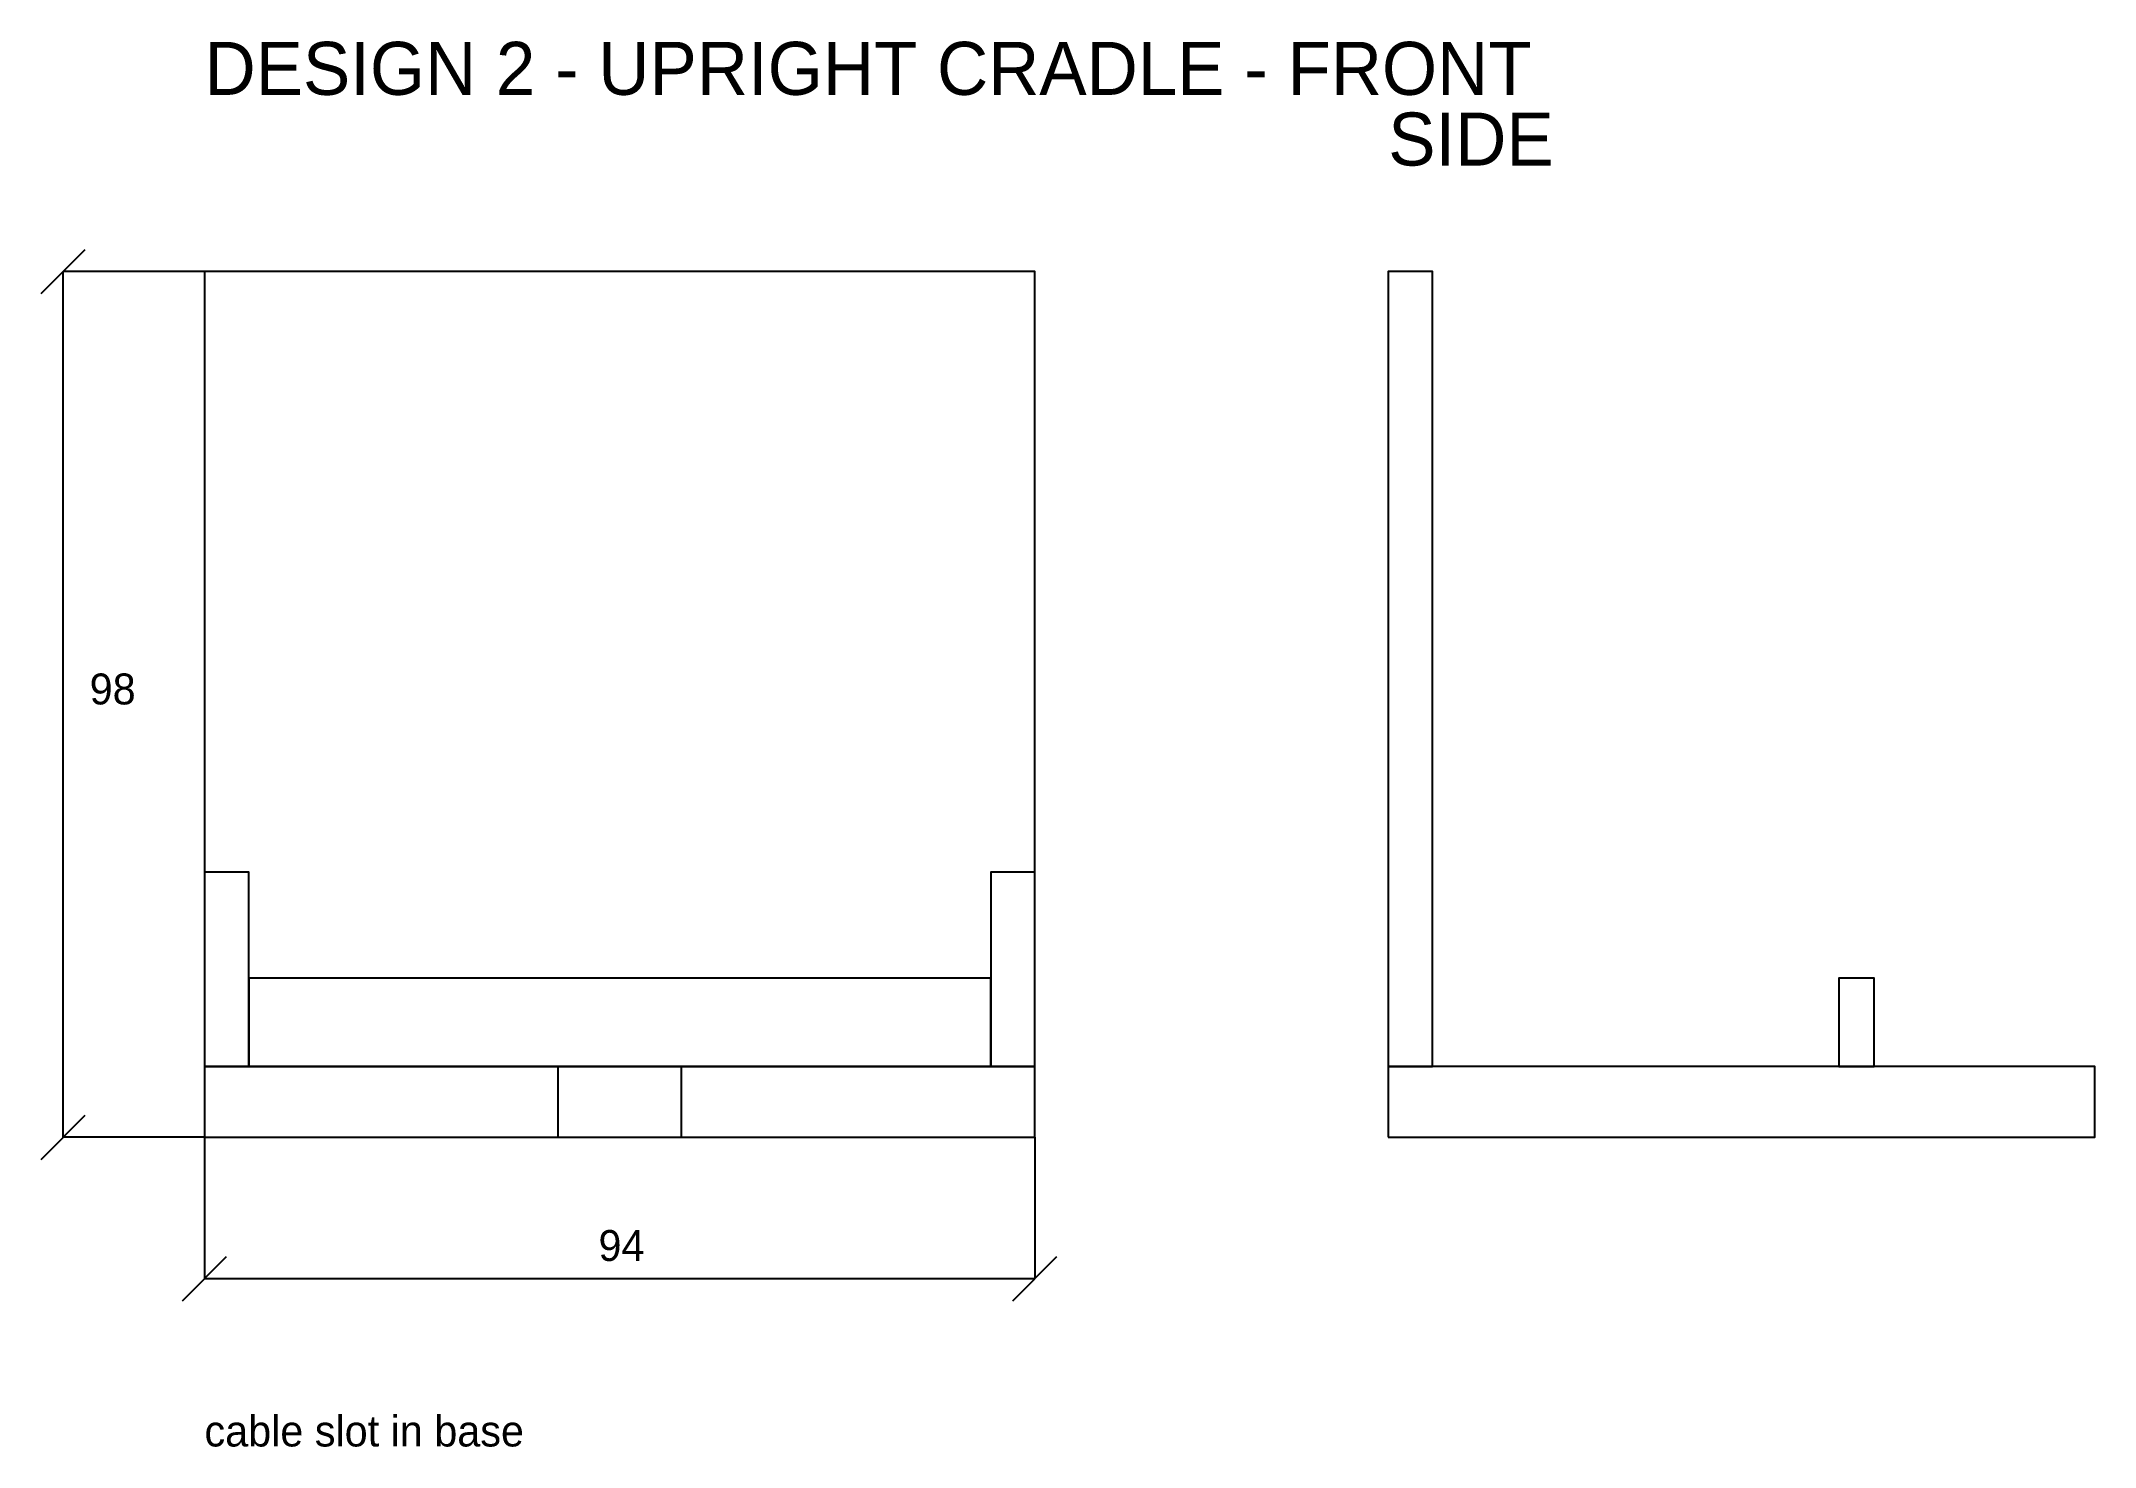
# Model space of a CAD drawing. Header units: millimetres. Extents: x -18 to 214, y -35 to 124.
import ezdxf

# ---------------------------------------------------------------- set-up
doc = ezdxf.new("R2010")
doc.units = ezdxf.units.MM
for name, color, linetype in [('DIMS', 1, 'Continuous'), ('GROOVE', 4, 'Continuous'), ('OUTLINE', 7, 'Continuous'), ('TEXT', 3, 'Continuous')]:
    doc.layers.add(name, color=color, linetype=linetype)

msp = doc.modelspace()

# ---------------------------------------------------------------- linework, layer by layer
at = {"layer": 'DIMS'}
for p, q in [((-18.5, 95.5), (-13.5, 100.5)), ((0, 98), (-16, 98)), ((-16, 0), (-16, 98)), ((-18.5, -2.5), (-13.5, 2.5)), ((0, 0), (-16, 0)), ((0, 0), (0, -16)), ((94, 0), (94, -16)), ((-2.5, -18.5), (2.5, -13.5)), ((91.5, -18.5), (96.5, -13.5)), ((0, -16), (94, -16))]:
    msp.add_line(p, q, dxfattribs=at)
at = {"layer": 'GROOVE'}
msp.add_lwpolyline([(40, 0), (54, 0), (54, 8), (40, 8)], close=True, dxfattribs=at)
at = {"layer": 'OUTLINE'}
for points in [[(0, 8), (94, 8), (94, 98), (0, 98)], [(134, 8), (139, 8), (139, 98), (134, 98)], [(0, 8), (5, 8), (5, 30), (0, 30)], [(89, 8), (94, 8), (94, 30), (89, 30)], [(5, 8), (89, 8), (89, 18), (5, 18)], [(185, 8), (189, 8), (189, 18), (185, 18)], [(0, 0), (94, 0), (94, 8), (0, 8)], [(134, 0), (214, 0), (214, 8), (134, 8)]]:
    msp.add_lwpolyline(points, close=True, dxfattribs=at)

# ---------------------------------------------------------------- texts
at = {"layer": 'DIMS'}
for s, p in [('98', (-13, 49)), ('94', (44.6, -14))]:
    msp.add_text(s, height=3.5, dxfattribs=at).set_placement(p)
at = {"layer": 'TEXT'}
for s, height, p in [('DESIGN 2 - UPRIGHT CRADLE - FRONT', 6, (0, 118)), ('SIDE', 6, (134, 110)), ('cable slot in base', 3.5, (0, -35))]:
    msp.add_text(s, height=height, dxfattribs=at).set_placement(p)

doc.saveas('drawing.dxf')
